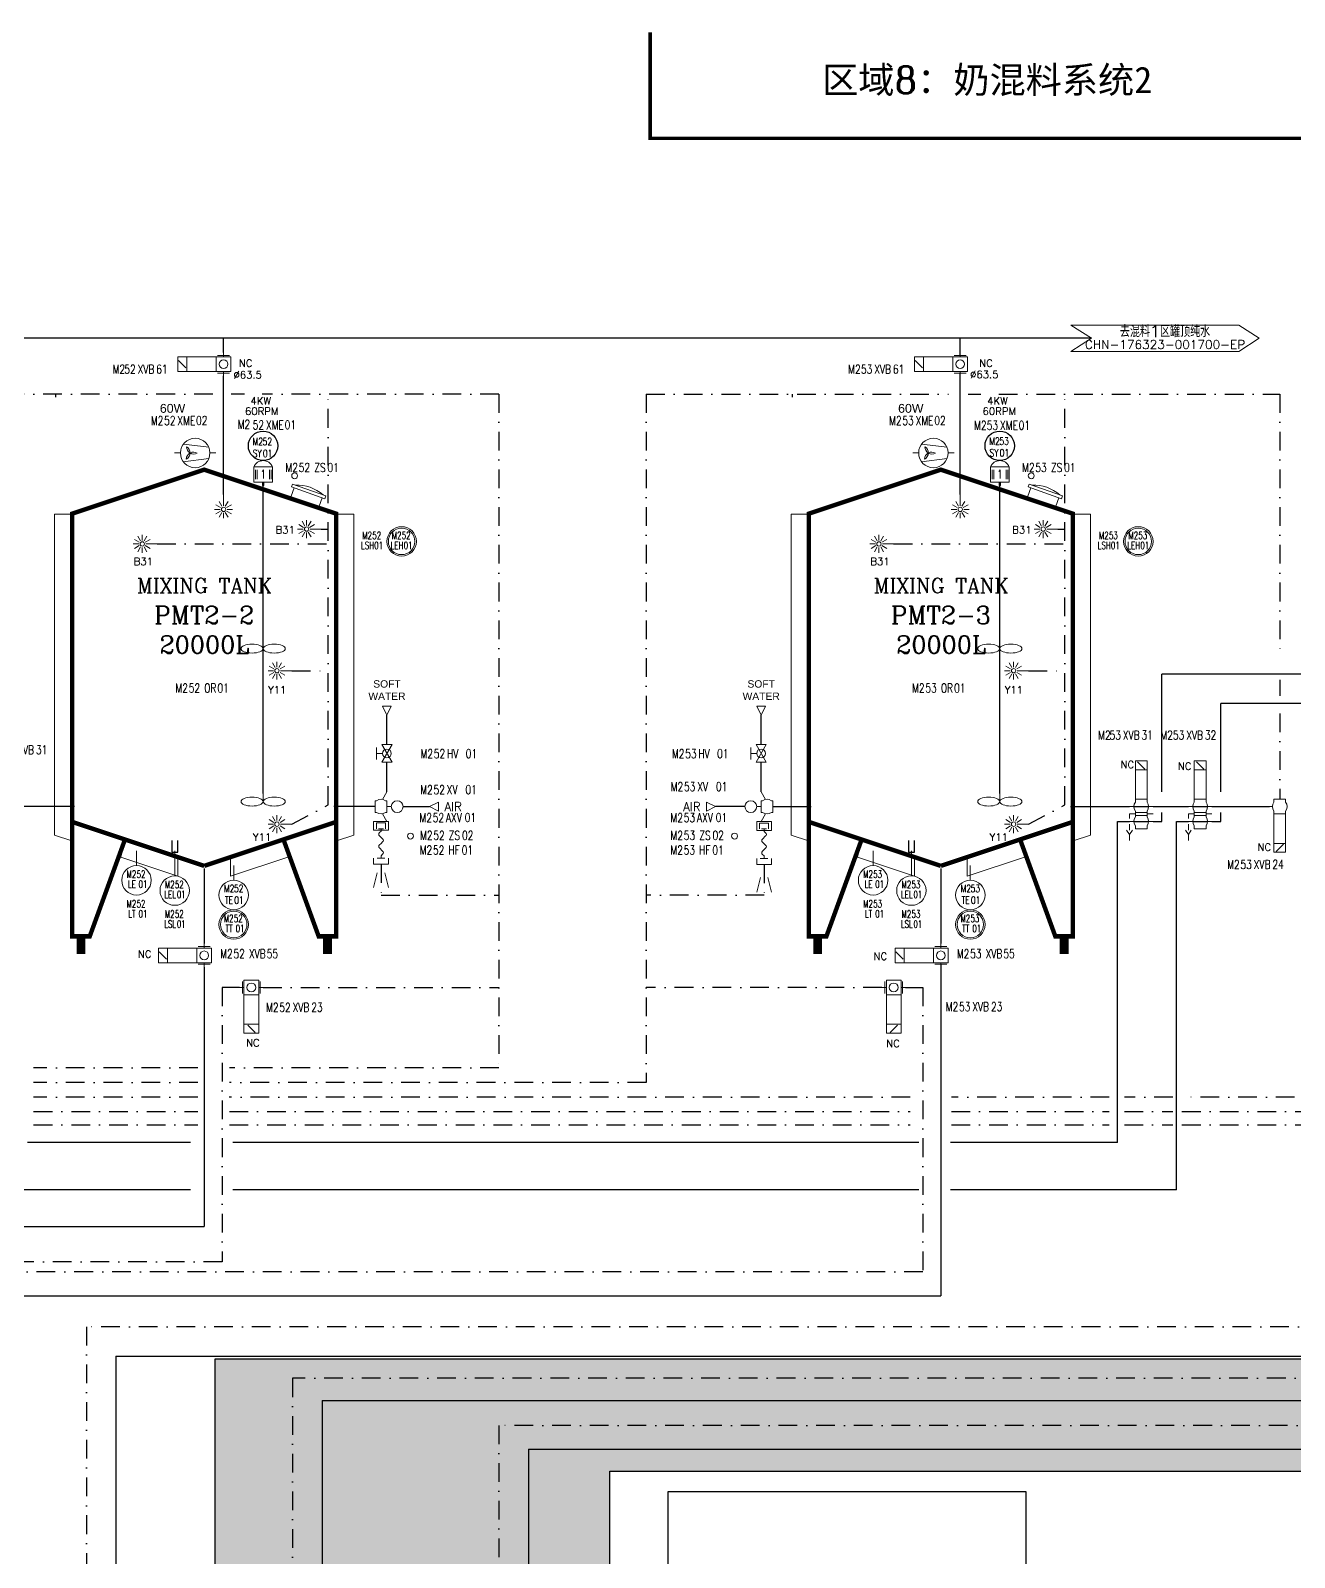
# Model space of a CAD drawing. Header units: inches. Extents: x 10149 to 11899, y 21917 to 23140.
# Drawn here: x 10641 to 11070, y 22622 to 23140 of the extents above; entities that cross this region are included whole.
import ezdxf
from ezdxf.enums import TextEntityAlignment as Align

# ---------------------------------------------------------------- set-up
doc = ezdxf.new("R2010")
doc.units = ezdxf.units.IN
doc.header["$MEASUREMENT"] = 0
doc.linetypes.add('CONTINU', pattern=[0])
doc.linetypes.add('DASHDOT2', pattern=[12.7, 6.35, -3.175, 0, -3.175])
for name, color, linetype in [('1', 7, 'CONTINU'), ('14 Pipe Water Cold', 142, 'Continuous'), ('CUVERIE', 7, 'Continuous'), ('DIAMETRE', 7, 'Continuous'), ('MATERIEL-DIVERS', 7, 'Continuous'), ('PHASE I', 8, 'Continuous'), ('REPERES', 7, 'Continuous'), ('techn-data', 7, 'Continuous'), ('TEXTE', 7, 'Continuous'), ('TEXTES', 7, 'Continuous'), ('TUYAUTERIE-AIR INSTRUMENT', 3, 'Continuous'), ('TUYAUTERIE-EAU', 5, 'Continuous'), ('TUYAUTERIE-NEP', 4, 'DASHDOT2'), ('TUYAUTERIE-PROCESS', 30, 'Continuous'), ('TXT_FR', 7, 'Continuous'), ('VANNES', 7, 'Continuous')]:
    doc.layers.add(name, color=color, linetype=linetype)
for name, color, linetype, lineweight in [('19 Pipe Process', 30, 'Continuous', 30), ('31 Equipment', 7, 'Continuous', 9), ('33 Instruments Labels', 7, 'Continuous', 9)]:
    doc.layers.add(name, color=color, linetype=linetype, lineweight=lineweight)
doc.layers.get('REPERES').off()
doc.styles.add('ROMANC', font='romanc')
doc.styles.add('ROMANS', font='ROMANS.SHX')
doc.styles.add('ROMANT', font='romant')
doc.styles.get("Standard").update_dxf_attribs({"font": 'arial.ttf'})
doc.styles.add('USER1', font='TXT.SHX', dxfattribs={"bigfont": 'gbcbig.shx'})

# ---------------------------------------------------------------- blocks, each defined once
blk = doc.blocks.new('APV-TNK-INSULAT-12')
at = {"layer": '31 Equipment', "color": 7}
for p, q in [((-24.95, 67), (-28.22, 67)), ((-28.22, 67), (-28.22, 6.51)), ((24.95, 67), (28.22, 67)), ((28.22, 67), (28.22, 6.51)), ((-28.22, 6.51), (-24.95, 5.42)), ((28.22, 6.51), (24.95, 5.42)), ((-15.74, 2.35), (-4.98, -1.24)), ((-4.98, -1.24), (-4.98, 2.26)), ((15.74, 2.35), (4.98, -1.24)), ((4.98, -1.24), (4.98, 2.26))]:
    blk.add_line(p, q, dxfattribs=at)
at = {"layer": '31 Equipment'}
for p, q in [((-24.95, 5.42), (-24.95, 67)), ((24.95, 5.42), (24.95, 67)), ((-15.74, 2.35), (-14.94, 5.58)), ((-14.94, 5.58), (-4.98, 2.26)), ((14.94, 5.58), (4.98, 2.26)), ((15.74, 2.35), (14.94, 5.58))]:
    blk.add_line(p, q, dxfattribs=at)
at = {"layer": '31 Equipment', "ltscale": 38}
blk.add_point((0, 0), dxfattribs=at)
blk = doc.blocks.new('APV-TNK-ACC-MANHOLE-1')
at = {"layer": '31 Equipment'}
for p, q in [((-6, 3), (-6, 4)), ((-6, 4), (6, 4)), ((-6, 3), (6, 3)), ((-5, 0), (-5, 3)), ((5, 3), (5, 0)), ((6, 3), (6, 4))]:
    blk.add_line(p, q, dxfattribs=at)
blk.add_arc((0, -8), 13, 67.3801, 112.6199, dxfattribs=at)
blk = doc.blocks.new('APV-VLV-DSEAT-SDE44-3')
at = {"layer": '31 Equipment', "ltscale": 38}
for p, q in [((1.25, 20.25), (-1.25, 17.75)), ((-2, 7.5), (-2, 6.5)), ((2, 7.5), (2, 6.5)), ((-2.5, 5), (-4, 5)), ((-2, 2.5), (-4, 2.5)), ((-2.5, 0), (-4, 0)), ((2, 2.5), (4, 2.5)), ((2.5, 5), (4, 5)), ((2.5, 0), (4, 0)), ((4, 2.5), (4, 1)), ((-2, -2.5), (-2, -1.5)), ((2, -2.5), (2, -1.5)), ((4, -4.5), (3, -3)), ((4, -1), (4, -3)), ((5, -3), (4, -4.5)), ((4, -4.5), (4, -6.5))]:
    blk.add_line(p, q, dxfattribs=at)
at = {"layer": '31 Equipment', "lineweight": 30}
for p, q in [((2.5, 5), (-2.5, 5)), ((2.5, 0), (-2.5, 0))]:
    blk.add_line(p, q, dxfattribs=at)
at = {"layer": '31 Equipment'}
for p, q in [((-2, 3), (-2, 3.5)), ((-2, 1.5), (-2, 2.5)), ((2, 3), (2, 3.5)), ((2, 1.5), (2, 2.5)), ((-2, -2.5), (2, -2.5))]:
    blk.add_line(p, q, dxfattribs=at)
at = {"layer": '31 Equipment', "ltscale": 38}
for points in [[(-2, 17.5), (2, 17.5), (2, 20.5), (-2, 20.5)], [(-2, 7.5), (2, 7.5), (2, 17.5), (-2, 17.5)], [(-2, 3), (2, 3), (2, 2), (-2, 2)]]:
    blk.add_lwpolyline(points, close=True, dxfattribs=at)
for centre, start, end in [((0, 5), 143.1301, 216.8699), ((0, 5), 323.1301, 36.8699), ((0, 0), 143.1301, 216.8699), ((0, 0), 323.1301, 36.8699)]:
    blk.add_arc(centre, 2.5, start, end, dxfattribs=at)
blk = doc.blocks.new('APV-TNK-GEN-11')
at = {"layer": '31 Equipment', "color": 7}
for points, const_width in [([(-14.94, 21.58), (-21.58, 3.32), (-24.9, 3.32), (-24.9, 83), (0, 91.3), (24.9, 83), (24.9, 3.32), (21.58, 3.32), (14.94, 21.58)], 0.83), ([(-24.9, 24.9), (0, 16.6)], 0.83), ([(24.9, 24.9), (0, 16.6)], 0.83), ([(-23.24, 3.32), (-23.24, 0)], 1.66), ([(23.24, 3.32), (23.24, 0)], 1.66)]:
    blk.add_lwpolyline(points, dxfattribs=dict(at, const_width=const_width))
at = {"layer": '31 Equipment', "ltscale": 38}
blk.add_point((0, 16), dxfattribs=at)
blk = doc.blocks.new('APV-INS-F-L-LS')
at = {"layer": '31 Equipment'}
for radius in [5, 4.5]:
    blk.add_circle((0, 0), radius, dxfattribs=at)
at = {"layer": '33 Instruments Labels', "style": 'ROMANS', "width": 0.8}
blk.add_attdef('LS?', text='', height=3, dxfattribs=at).set_placement((0, 0), align=Align.MIDDLE)
blk = doc.blocks.new('APV-INS-POS-GEN-1')
at = {"layer": '31 Equipment', "color": 5}
blk.add_circle((0, 0), 1, dxfattribs=at)
blk = doc.blocks.new('APV-FTG-CONX-QUICK-1')
at = {"layer": '31 Equipment'}
for p, q in [((-0.5, 2.5), (2.5, 2.5)), ((-0.5, -2.5), (-0.5, 2.5)), ((0, 1.5), (2, 1.5)), ((0, 0.83), (0, -0.83)), ((2, 1.5), (2, -1.5)), ((2.5, 2.5), (2.5, -2.5)), ((2.5, -2.5), (-0.5, -2.5)), ((0, -0.83), (0, -0.83)), ((2, -1.5), (0, -1.5))]:
    blk.add_line(p, q, dxfattribs=at)
blk = doc.blocks.new('APV-FTG-CONX-HOSE-1')
at = {"layer": '31 Equipment'}
for p, q in [((-4.17, 0), (-5, 0)), ((4.17, 0), (5, 0))]:
    blk.add_line(p, q, dxfattribs=at)
for points in [[(-4.17, 0), (-3.63, 0.5), (-3.42, 0.71), (-3.13, 0.79), (-2.83, 0.71), (-2.58, 0.5), (-1.54, -0.5), (-1.33, -0.71), (-1.04, -0.79), (-0.75, -0.71), (-0.5, -0.5), (0, 0)], [(0, 0), (0.54, 0.5), (0.75, 0.71), (1.04, 0.79), (1.33, 0.71), (1.58, 0.5), (2.62, -0.5), (2.83, -0.71), (3.12, -0.79), (3.42, -0.71), (3.67, -0.5), (4.17, 0)]]:
    blk.add_lwpolyline(points, dxfattribs=at)
blk = doc.blocks.new('APV-FTG-CONX-SCREWED-1')
at = {"layer": '31 Equipment'}
for p, q in [((0, 2.5), (2, 2.5)), ((0, 1.33), (0, -1.33)), ((2, 2.5), (2, -2.5)), ((0, -1.33), (0, -1.33)), ((2, -2.5), (0, -2.5))]:
    blk.add_line(p, q, dxfattribs=at)
blk = doc.blocks.new('APV-FCE-GEN-REDCON-1')
at = {"layer": '31 Equipment', "color": 7}
for p, q in [((-2.5, 2.5), (2.5, 1.25)), ((2.5, 1.25), (2.5, 1.25)), ((2.5, -1.25), (-2.5, -2.5))]:
    blk.add_line(p, q, dxfattribs=at)
blk = doc.blocks.new('APV-SIGN-ARW-FLOW-1')
at = {"layer": '31 Equipment'}
for p, q in [((-1.5, -1.5), (-1.5, 1.5)), ((-1.5, 1.5), (1.5, 0)), ((1.5, 0), (-1.5, -1.5))]:
    blk.add_line(p, q, dxfattribs=at)
blk = doc.blocks.new('APV-VLV-SSEAT-SW41-3')
at = {"layer": '31 Equipment', "ltscale": 38}
for p, q in [((1.25, 15.25), (-1.25, 12.75)), ((-2, 2.5), (-2, 1.5)), ((2, 2.5), (2, 1.5)), ((2.5, 0), (4, 0)), ((-2, -2.5), (-2, -1.5)), ((2, -2.5), (-2, -2.5)), ((-2, -2.5), (2, -2.5)), ((0, -2.5), (0, -5)), ((2, -2.5), (2, -1.5))]:
    blk.add_line(p, q, dxfattribs=at)
for points in [[(-2, 12.5), (2, 12.5), (2, 15.5), (-2, 15.5)], [(-2, 2.5), (2, 2.5), (2, 12.5), (-2, 12.5)]]:
    blk.add_lwpolyline(points, close=True, dxfattribs=at)
for start, end in [(143.1301, 216.8699), (323.1301, 36.8699)]:
    blk.add_arc((0, 0), 2.5, start, end, dxfattribs=at)
blk = doc.blocks.new('APV-TNK-ACC-AGIT-1')
at = {"layer": '31 Equipment'}
blk.add_line((0, 0), (0, -8), dxfattribs=at)
for centre in [(-2.5, -8), (2.5, -8)]:
    blk.add_ellipse(centre, major_axis=(-2.5, 0), ratio=0.4, dxfattribs=at)
blk = doc.blocks.new('APV-TNK-ACC-MOT-1')
at = {"layer": '31 Equipment', "color": 7}
for p, q in [((3.15, 6.4), (-3.15, 6.4)), ((-3.15, 6.4), (-3.15, 1.15)), ((-2.64, 5.35), (-2.64, 2.2)), ((-2.1, 5.35), (-2.1, 2.2)), ((2.1, 5.35), (2.1, 2.2)), ((2.66, 5.35), (2.66, 2.2)), ((3.15, 1.15), (3.15, 6.4)), ((-3.15, 1.15), (3.15, 1.15))]:
    blk.add_line(p, q, dxfattribs=at)
blk.add_arc((0, 5.09), 3.41, 22.6199, 157.3801, dxfattribs=at)
at = {"layer": '31 Equipment', "ltscale": 38}
blk.add_point((0, 0), dxfattribs=at)
at = {"layer": '31 Equipment', "color": 7}
blk.add_trace([(-0.39, 0), (0.39, 0), (-0.39, 1.15), (0.39, 1.15)], dxfattribs=at)
at = {"layer": '31 Equipment', "style": 'ROMANT', "width": 0.8}
blk.add_text('1', height=3, dxfattribs=at).set_placement((0, 3.89), align=Align.MIDDLE)
blk = doc.blocks.new('INSTR-M-L-SY')
at = {"layer": 'MATERIEL-DIVERS', "color": 7}
blk.add_circle((0, 0), 5, dxfattribs=at)
blk = doc.blocks.new('APV-VLV-BFLY-SVS-3')
at = {"layer": '31 Equipment', "ltscale": 38}
for p, q in [((1.25, 15.25), (-1.25, 12.75)), ((-2.5, 0), (-4, 0)), ((2.5, 2.5), (-2.5, 2.5)), ((-2.5, 2.5), (-2.5, -2.5)), ((2.5, -2.5), (2.5, 2.5)), ((2.5, 0), (4, 0)), ((-2.5, -2.5), (2.5, -2.5))]:
    blk.add_line(p, q, dxfattribs=at)
at = {"layer": '31 Equipment'}
for p, q in [((-3, 2), (-3, -2)), ((3, -2), (3, 2))]:
    blk.add_line(p, q, dxfattribs=at)
at = {"layer": '31 Equipment', "ltscale": 38}
for points in [[(-2.5, 12.5), (2.5, 12.5), (2.5, 15.5), (-2.5, 15.5)], [(-2.5, 2.5), (2.5, 2.5), (2.5, 12.5), (-2.5, 12.5)]]:
    blk.add_lwpolyline(points, close=True, dxfattribs=at)
blk.add_circle((0, 0), 1.5, dxfattribs=at)
blk = doc.blocks.new('APV-TNK-ACC-SPRAYBALL-1')
at = {"layer": '31 Equipment'}
for p, q in [((0, -3.81), (0, 0)), ((-1.19, -5), (-3.05, -5)), ((-1.03, -4.4), (-2.65, -3.47)), ((-0.6, -3.97), (-1.53, -2.35)), ((0.6, -3.97), (1.53, -2.35)), ((1.03, -4.4), (2.65, -3.47)), ((1.19, -5), (3.05, -5)), ((-1.03, -5.6), (-2.65, -6.53)), ((-0.6, -6.03), (-1.53, -7.65)), ((0, -6.19), (0, -8.05)), ((0.6, -6.03), (1.53, -7.65)), ((1.03, -5.6), (2.65, -6.53))]:
    blk.add_line(p, q, dxfattribs=at)
blk.add_circle((0, -5), 0.738, dxfattribs=at)
blk = doc.blocks.new('REPINS2')
at = {"layer": 'TEXTES', "style": 'ROMANS', "width": 0.7}
for tag, p in [('ZONE', (-3.35, 0.8)), ('SOUSZONE', (0.05, 0.8)), ('NUM', (0.7, -2.6))]:
    blk.add_attdef(tag, p, '', height=2.5, dxfattribs=at)
blk.add_attdef('ELEMENT', text='', height=2.5, dxfattribs=at).set_placement((-1.56, -2.59), align=Align.CENTER)
blk = doc.blocks.new('REPNORM')
at = {"layer": 'TEXTES', "style": 'ROMANS', "width": 0.75}
for tag, p in [('ZONE', (-9.75, -1.25)), ('SOUSZONE', (-5.25, -1.25)), ('ELEMENT', (0, -1.25)), ('NUM', (4.5, -1.25))]:
    blk.add_attdef(tag, p, '', height=3, dxfattribs=at)
blk = doc.blocks.new('REPNORM1')
at = {"layer": 'TEXTES', "style": 'ROMANS', "width": 0.75}
for tag, p in [('ZONE', (-9.75, -1.25)), ('SOUSZONE', (-5.25, -1.25)), ('ELEMENT', (-0.75, -1.25)), ('NUM', (5.59, -1.22))]:
    blk.add_attdef(tag, p, '', height=3, dxfattribs=at)
blk = doc.blocks.new('APV-INS-M-L-LE2')
at = {"layer": '31 Equipment', "color": 7}
blk.add_line((5, 0), (13, 0), dxfattribs=at)
at = {"layer": '31 Equipment', "lineweight": 25}
blk.add_lwpolyline([(17, 1), (13, 1), (13, 0), (13, -1), (17, -1)], dxfattribs=at)
at = {"layer": '31 Equipment', "color": 7}
blk.add_circle((0, 0), 5, dxfattribs=at)
at = {"layer": '33 Instruments Labels', "style": 'ROMANS', "width": 0.8}
blk.add_attdef('LE?', text='', height=3, dxfattribs=at).set_placement((0, 0), align=Align.MIDDLE)
blk = doc.blocks.new('APV-INS-M-L-TE')
at = {"layer": '31 Equipment', "color": 7}
blk.add_line((0, -5), (0, -10), dxfattribs=at)
blk.add_circle((0, 0), 5, dxfattribs=at)
at = {"layer": '33 Instruments Labels', "style": 'ROMANS', "width": 0.8, "flags": 8}
blk.add_attdef('TE', text='', height=3, dxfattribs=at).set_placement((0, 0), align=Align.MIDDLE)
blk = doc.blocks.new('APV-INS-F-L-TT')
at = {"layer": '31 Equipment'}
for radius in [5, 4.5]:
    blk.add_circle((0, 0), radius, dxfattribs=at)
blk = doc.blocks.new('REPINS')
at = {"layer": 'TEXTES', "style": 'ROMANS', "width": 0.75}
for tag, p in [('ZONE', (-3.3, 1)), ('SOUSZONE', (0.1, 1)), ('NUM', (0.2, -3))]:
    blk.add_attdef(tag, p, '', height=2.5, dxfattribs=at)
blk.add_attdef('ELEMENT', text='', height=2.5, dxfattribs=at).set_placement((-0.2, -3), align=Align.RIGHT)
blk = doc.blocks.new('APV-INS-M-L-LE1')
at = {"layer": '31 Equipment', "color": 7}
blk.add_line((0, -5), (0, -10), dxfattribs=at)
blk.add_circle((0, 0), 5, dxfattribs=at)
blk = doc.blocks.new('APV-PMP-GEN-FAN-1')
at = {"layer": '31 Equipment', "ltscale": 38}
for p, q in [((-5, 0), (-7, 0)), ((5, 0), (7, 0))]:
    blk.add_line(p, q, dxfattribs=at)
at = {"layer": '31 Equipment', "color": 7}
for p, q in [((4.62, 1.91), (-4.01, 2.99)), ((-3.44, 2.92), (-3.44, 2.92)), ((-4.03, -2.96), (4.65, -1.85))]:
    blk.add_line(p, q, dxfattribs=at)
blk.add_circle((0, 0), 5, dxfattribs=at)
for centre, radius, start, end in [((-4.14, 0.04), 2.42, 297.7105, 59.0333), ((-0.6, -2.14), 2.41, 57.3705, 179.0726), ((-0.42, 2.11), 2.48, 179.801, 296.7761)]:
    blk.add_arc(centre, radius, start, end, dxfattribs=at)
blk = doc.blocks.new('APV-VLV-SAMPL-PRD20-2')
at = {"layer": '31 Equipment', "ltscale": 38}
for p, q in [((-5.5, 0), (-4, 0)), ((-2.54, 2.44), (-4, 5)), ((-4, 2), (-3.5, 2)), ((-4, -2), (-4, 2)), ((-0.5, 2), (0, 2)), ((0, -2), (0, 2)), ((0, -2), (0, 2)), ((-4, -2), (-3.5, -2)), ((-2.54, -2.44), (-4, -5)), ((-0.5, -2), (0, -2))]:
    blk.add_line(p, q, dxfattribs=at)
at = {"layer": '31 Equipment'}
blk.add_circle((-7.5, 0), 2, dxfattribs=at)
at = {"layer": '31 Equipment', "ltscale": 38}
for start, end in [(53.1301, 126.8699), (233.1301, 306.8699)]:
    blk.add_arc((-2, 0), 2.5, start, end, dxfattribs=at)
blk = doc.blocks.new('APV-VLVM-BALL-KHV+MF-1')
at = {"layer": '31 Equipment', "ltscale": 38}
for p, q in [((-3, 0), (-4, 0)), ((3, 0), (4, 0))]:
    blk.add_line(p, q, dxfattribs=at)
at = {"layer": '31 Equipment'}
for p, q in [((-3, 1.734), (-3, -1.734)), ((-3, -1.734), (3, 1.734)), ((3, -1.734), (-3, 1.734)), ((-2, 3.5), (2, 3.5)), ((0, 1.5), (0, 3.5)), ((3, 1.734), (3, -1.734))]:
    blk.add_line(p, q, dxfattribs=at)
blk.add_circle((0, 0), 1.5, dxfattribs=at)
blk = doc.blocks.new('APV-SIGN-ARW-DWG-1')
at = {"layer": '31 Equipment'}
for p, q in [((-32, 4.49), (25, 4.49)), ((-32, 4.49), (-25, 0)), ((-25, 0), (-32, -4.49)), ((25, 4.49), (32, 0)), ((32, 0), (25, -4.49)), ((-32, -4.49), (25, -4.49))]:
    blk.add_line(p, q, dxfattribs=at)
at = {"layer": '31 Equipment', "style": 'ROMANS', "width": 0.8}
for tag, p in [('TEXT1', (0, 0.37)), ('TEXT2', (0, -3.63))]:
    blk.add_attdef(tag, text='', height=3, dxfattribs=at).set_placement(p, align=Align.CENTER)

msp = doc.modelspace()

# ---------------------------------------------------------------- hatches: boundary and pattern name
at = {"layer": '1'}
h = msp.add_hatch(dxfattribs=at)
h.set_pattern_fill('ANSI31', color=4)
h.paths.add_polyline_path([(10827, 22190.54), (10827, 22296.5), (10838, 22296.5), (10838, 22651), (11302.29, 22651), (11302.29, 22682.5), (11790, 22682.5), (11790, 23051), (11317.5, 23051), (11317.5, 22689), (10704, 22689), (10704, 22190.54)])

# ---------------------------------------------------------------- linework, layer by layer
at = {"layer": '1', "color": 4}
msp.add_lwpolyline([(10827, 22190.54), (10827, 22296.5), (10838, 22296.5), (10838, 22651), (11302.29, 22651), (11302.29, 22682.5), (11790, 22682.5), (11790, 23051), (11317.5, 23051), (11317.5, 22689), (10704, 22689), (10704, 22190.54), (10827, 22190.54)], dxfattribs=at)
at = {"layer": '14 Pipe Water Cold'}
for p, q in [((10762.38, 22897.55), (10762.38, 22907.58)), ((10889.38, 22897.55), (10889.38, 22907.58)), ((10762.38, 22881.51), (10762.38, 22891.55)), ((10889.38, 22881.51), (10889.38, 22891.55))]:
    msp.add_line(p, q, dxfattribs=at)
at = {"layer": '19 Pipe Process'}
for p, q in [((11025.38, 22881.51), (11025.38, 22921.51)), ((11115.38, 22921.51), (11025.38, 22921.51)), ((11095.38, 22911.51), (11045.38, 22911.51)), ((11045.38, 22881.51), (11045.38, 22911.51)), ((10656.38, 22876.51), (10638.38, 22876.51)), ((10758.38, 22876.51), (10744.38, 22876.51)), ((10893.38, 22876.51), (10906.38, 22876.51)), ((10994.38, 22876.51), (11007.38, 22876.51)), ((11007.38, 22876.51), (11014.38, 22876.51)), ((11022.38, 22876.51), (11032.38, 22876.51)), ((11025.38, 22871.51), (11025.38, 22874.47)), ((11032.38, 22876.51), (11034.38, 22876.51)), ((11042.38, 22876.51), (11061.88, 22876.51)), ((11045.38, 22871.51), (11045.38, 22874.47)), ((11010.38, 22762.5), (11010.38, 22871.51)), ((11010.38, 22871.51), (11014.38, 22871.51)), ((11022.38, 22871.51), (11025.38, 22871.51)), ((11030.38, 22746.51), (11030.38, 22871.51)), ((11030.38, 22871.51), (11034.38, 22871.51)), ((11042.38, 22871.51), (11045.38, 22871.51)), ((10700.38, 22855.51), (10700.38, 22830.01)), ((10950.38, 22855.51), (10950.38, 22830.01)), ((10700.38, 22822.01), (10700.38, 22734)), ((10950.38, 22822.76), (10950.38, 22710.5)), ((10695.78, 22762.5), (10640.38, 22762.5)), ((10942.89, 22762.5), (10710.07, 22762.5)), ((11010.38, 22762.5), (10953.63, 22762.5)), ((10695.78, 22746.51), (10620.38, 22746.51)), ((10942.89, 22746.51), (10710.07, 22746.51)), ((11030.38, 22746.51), (10953.63, 22746.51)), ((10530.38, 22734), (10700.38, 22734)), ((10600.38, 22710.5), (10950.38, 22710.5)), ((10670.38, 22690), (10670.38, 22514.57)), ((10670.38, 22690), (11190.27, 22690)), ((10740.38, 22675), (10740.38, 22514.57)), ((10740.38, 22675), (11230.5, 22675)), ((10810.38, 22658.5), (10810.38, 22514.57)), ((10810.38, 22658.5), (11283, 22658.5))]:
    msp.add_line(p, q, dxfattribs=at)
at = {"layer": '31 Equipment'}
for p, q in [((10690.38, 22854.51), (10690.38, 22861.51)), ((10940.38, 22854.51), (10940.38, 22861.51))]:
    msp.add_line(p, q, dxfattribs=at)
at = {"layer": 'MATERIEL-DIVERS'}
for p, q in [((10720.38, 22881.01), (10720.38, 22985.51)), ((10970.38, 22881.01), (10970.38, 22985.51))]:
    msp.add_line(p, q, dxfattribs=at)
msp.add_lwpolyline([(10851.7, 23139.28, 1.2, 1.2, 0), (10851.7, 23103.28, 1.2, 1.2, 0), (11091.7, 23103.28, 0, 0, 0), (11091.7, 23139.28, 0, 0, 0)], format="xyseb", close=True, dxfattribs=at)
msp.add_lwpolyline([(10851.7, 23139.28, 1.2, 1.2, 0), (10851.7, 23103.28, 1.2, 1.2, 0), (11091.7, 23103.28, 0, 0, 0), (11091.7, 23139.28, 0, 0, 0)], format="xyseb", close=True, dxfattribs=at)
at = {"layer": 'PHASE I'}
msp.add_lwpolyline([(10857.8, 22644.09), (10979.22, 22644.09), (10979.22, 22491.75), (10857.8, 22491.75), (10857.8, 22644.09)], dxfattribs=at)
at = {"layer": 'TUYAUTERIE-AIR INSTRUMENT'}
for p, q in [((10767.88, 22876.51), (10776.88, 22876.51)), ((10883.88, 22876.51), (10873.88, 22876.51))]:
    msp.add_line(p, q, dxfattribs=at)
at = {"layer": 'TUYAUTERIE-EAU'}
for p, q in [((11001.45, 23035.45), (10220.09, 23035.45)), ((10706.94, 23030.65), (10706.94, 23035.45)), ((10956.94, 23029.65), (10956.94, 23035.45)), ((10956.94, 22982.39), (10956.94, 23023.65)), ((10706.94, 22982.39), (10706.94, 23022.65))]:
    msp.add_line(p, q, dxfattribs=at)
at = {"layer": 'TUYAUTERIE-NEP'}
for p, q in [((10703.28, 23016.51), (10585.38, 23016.51)), ((10650.07, 23015.51), (10650.07, 23016.51)), ((10714, 23016.51), (10709.48, 23016.51)), ((10800.38, 23016.51), (10720, 23016.51)), ((10742.46, 22877.1), (10742.46, 23016.51)), ((10800.38, 23016.51), (10800.38, 22787.86)), ((10850.38, 23016.51), (10952.95, 23016.51)), ((10850.38, 23016.51), (10850.38, 22782.86)), ((10900.07, 23015.5), (10900.07, 23016.51)), ((10959.59, 23016.51), (10964, 23016.51)), ((10970, 23016.51), (11065.38, 23016.51)), ((10992.46, 22877.1), (10992.46, 23016.51)), ((11065.38, 23016.51), (11065.38, 22929.09)), ((10740.11, 22970.68), (10742.46, 22970.68)), ((10990.11, 22970.68), (10992.46, 22970.68)), ((10684.36, 22965.67), (10742.46, 22965.67)), ((10934.36, 22965.67), (10992.46, 22965.67)), ((10730.08, 22922.64), (10742.46, 22922.64)), ((10980.08, 22922.64), (10992.46, 22922.64)), ((11065.38, 22919.55), (11065.38, 22914.09)), ((11065.38, 22908.09), (11065.38, 22879.01)), ((10730.08, 22870.55), (10742.46, 22877.1)), ((10980.08, 22870.55), (10992.46, 22877.1)), ((10760.38, 22857.01), (10760.38, 22846.51)), ((10890.38, 22856.92), (10890.38, 22846.51)), ((10760.38, 22846.51), (10800.38, 22846.51)), ((10890.38, 22846.51), (10850.38, 22846.51)), ((10712.38, 22815.14), (10706.51, 22815.14)), ((10706.51, 22815.14), (10706.51, 22722)), ((10720.38, 22815.14), (10800.38, 22815.14)), ((10930.38, 22815.14), (10850.38, 22815.14)), ((10938.38, 22815.14), (10944.25, 22815.14)), ((10944.25, 22815.14), (10944.25, 22718.64)), ((10698.2, 22787.86), (10642.5, 22787.86)), ((10800.38, 22787.86), (10708.92, 22787.86)), ((10698.2, 22782.86), (10642.5, 22782.86)), ((10850.38, 22782.86), (10708.92, 22782.86)), ((10698.2, 22777.86), (10642.5, 22777.86)), ((10940, 22777.86), (10708.86, 22777.86)), ((11007.5, 22777.86), (10954, 22777.86)), ((11029.1, 22777.86), (11012.73, 22777.86)), ((11108.85, 22777.86), (11032.21, 22777.86)), ((10706.51, 22722), (10520.38, 22722)), ((10944.25, 22718.64), (10590.38, 22718.64)), ((10660.38, 22700), (10660.38, 22490.57)), ((11196.51, 22700), (10660.38, 22700)), ((11221, 22682.5), (10730.38, 22682.5)), ((10730.38, 22682.5), (10730.38, 22512.07)), ((11260, 22666.5), (10800.38, 22666.5)), ((10800.38, 22666.5), (10800.38, 22509.57))]:
    msp.add_line(p, q, dxfattribs=at)
for points in [[(10642.5, 22773), (10698.2, 22773)], [(10708.92, 22773), (10940, 22773)], [(10954, 22773), (11007.5, 22773)], [(11012.73, 22773), (11029.1, 22773)], [(11032.21, 22773), (11109.1, 22773)], [(10642.5, 22768.5), (10698.2, 22768.5)], [(10708.92, 22768.5), (10940, 22768.5)], [(10954, 22768.5), (11007.5, 22768.5)], [(11012.73, 22768.5), (11029.1, 22768.5)], [(11032.21, 22768.5), (11109.1, 22768.5)]]:
    msp.add_lwpolyline(points, dxfattribs=at)

# ---------------------------------------------------------------- block references
at = {"layer": '31 Equipment'}
for name, p, rotation in [('APV-SIGN-ARW-FLOW-1', (10762.38, 22909.08), 269.9999999999997), ('APV-SIGN-ARW-FLOW-1', (10889.38, 22909.08), 269.9999999999997), ('APV-VLVM-BALL-KHV+MF-1', (10762.38, 22894.55), 89.99999999999991), ('APV-VLVM-BALL-KHV+MF-1', (10889.38, 22894.55), 89.99999999999991), ('APV-INS-M-L-LE2', (10690.38, 22848.01), 90), ('APV-INS-M-L-LE2', (10940.38, 22848.01), 90), ('APV-INS-M-L-LE1', (10677.38, 22851.51), 180), ('APV-INS-M-L-LE1', (10927.38, 22851.51), 180), ('APV-INS-M-L-TE', (10710.38, 22846.51), 180), ('APV-INS-M-L-TE', (10960.38, 22846.51), 180)]:
    msp.add_blockref(name, p, dxfattribs=dict(at, rotation=rotation))
at = {"layer": '31 Equipment', "xscale": -1}
msp.add_blockref('APV-VLV-SAMPL-PRD20-2', (10758.38, 22876.51), dxfattribs=at)
at = {"layer": '31 Equipment'}
for name, p in [('APV-VLV-SAMPL-PRD20-2', (10893.38, 22876.51)), ('APV-INS-F-L-TT', (10710.38, 22836.51)), ('APV-INS-F-L-TT', (10960.38, 22836.51))]:
    msp.add_blockref(name, p, dxfattribs=at)
at = {"layer": '33 Instruments Labels'}
for name, p in [('INSTR-M-L-SY', (10720.36, 22998.93)), ('INSTR-M-L-SY', (10970.36, 22998.93)), ('APV-INS-POS-GEN-1', (10880.38, 22866.51))]:
    msp.add_blockref(name, p, dxfattribs=at)
at = {"layer": '33 Instruments Labels', "xscale": -1}
for name, p in [('APV-INS-POS-GEN-1', (10731.06, 22988.78)), ('APV-INS-POS-GEN-1', (10981.06, 22988.78)), ('APV-TNK-ACC-SPRAYBALL-1', (10706.94, 22982.39)), ('APV-TNK-ACC-SPRAYBALL-1', (10956.94, 22982.39)), ('APV-INS-F-L-LS', (10767.38, 22966.51)), ('APV-INS-F-L-LS', (11017.38, 22966.51)), ('APV-INS-POS-GEN-1', (10770.38, 22866.51))]:
    msp.add_blockref(name, p, dxfattribs=at)
at = {"layer": '33 Instruments Labels', "xscale": -1, "rotation": 270}
for p in [(10740.11, 22970.68), (10990.11, 22970.68), (10684.36, 22965.67), (10934.36, 22965.67), (10730.08, 22922.64), (10980.08, 22922.64), (10730.08, 22870.55), (10980.08, 22870.55)]:
    msp.add_blockref('APV-TNK-ACC-SPRAYBALL-1', p, dxfattribs=at)
at = {"layer": '33 Instruments Labels', "yscale": 1.5, "zscale": 1.5}
for p, xscale in [((10720.38, 22942.12), 1.5), ((10970.38, 22942.12), 1.5), ((10720.38, 22890.21), -1.5), ((10970.38, 22890.21), -1.5)]:
    msp.add_blockref('APV-TNK-ACC-AGIT-1', p, dxfattribs=dict(at, xscale=xscale))
at = {"layer": 'CUVERIE'}
for p in [(10720.41, 22985.43), (10970.41, 22985.43)]:
    msp.add_blockref('APV-TNK-ACC-MOT-1', p, dxfattribs=at)
at = {"layer": 'CUVERIE', "xscale": -1.8, "yscale": 1.8, "zscale": 1.8}
for name, p in [('APV-TNK-GEN-11', (10700.38, 22826.51)), ('APV-TNK-GEN-11', (10950.38, 22826.51)), ('APV-TNK-INSULAT-12', (10700.38, 22855.15)), ('APV-TNK-INSULAT-12', (10950.38, 22855.15))]:
    msp.add_blockref(name, p, dxfattribs=at)
at = {"layer": 'CUVERIE', "xscale": -1, "rotation": 340.6180997303045}
for p in [(10734.66, 22980.17), (10984.66, 22980.17)]:
    msp.add_blockref('APV-TNK-ACC-MANHOLE-1', p, dxfattribs=at)
at = {"layer": 'MATERIEL-DIVERS'}
ref = msp.add_blockref('APV-SIGN-ARW-DWG-1', (11026.45, 23035.45), dxfattribs=at)
ref.add_attrib('TEXT1', '去混料1区罐顶纯水', dxfattribs={"layer": '31 Equipment', "height": 4, "style": 'USER1'}).set_placement((11026.45, 23035.82), align=Align.CENTER)
ref.add_attrib('TEXT2', 'CHN-176323-001700-EP', dxfattribs={"layer": '31 Equipment', "height": 3, "style": 'USER1'}).set_placement((11026.45, 23031.82), align=Align.CENTER)
for p in [(10697.31, 22996.53), (10947.85, 22996.53)]:
    msp.add_blockref('APV-PMP-GEN-FAN-1', p, dxfattribs=at)
at = {"layer": 'MATERIEL-DIVERS', "xscale": -1}
for name, p, rotation in [('APV-FTG-CONX-QUICK-1', (10760.38, 22869.01), 270), ('APV-FTG-CONX-HOSE-1', (10760.38, 22864.01), 270), ('APV-FTG-CONX-SCREWED-1', (10760.38, 22859.01), 90), ('APV-FCE-GEN-REDCON-1', (10760.38, 22851.51), 270)]:
    msp.add_blockref(name, p, dxfattribs=dict(at, rotation=rotation))
at = {"layer": 'MATERIEL-DIVERS'}
for name, p, rotation in [('APV-FTG-CONX-QUICK-1', (10890.38, 22868.92), 90.00000000000001), ('APV-FTG-CONX-HOSE-1', (10890.38, 22863.92), 90.00000000000001), ('APV-FTG-CONX-SCREWED-1', (10890.38, 22858.92), 270), ('APV-FCE-GEN-REDCON-1', (10890.38, 22849.92), 90.00000000000001)]:
    msp.add_blockref(name, p, dxfattribs=dict(at, rotation=rotation))
at = {"layer": 'REPERES'}
ref = msp.add_blockref('REPNORM1', (10678.51, 23024.69), dxfattribs=at)
ref.add_attrib('ZONE', 'M2  ', (10669.3, 23023.44), dxfattribs={"layer": 'TEXTES', "height": 3, "style": 'ROMANS', "width": 0.75})
ref.add_attrib('SOUSZONE', '52', (10673.26, 23023.44), dxfattribs={"layer": 'TEXTES', "height": 3, "style": 'ROMANS', "width": 0.75})
ref.add_attrib('ELEMENT', 'XVB', (10677.76, 23023.44), dxfattribs={"layer": 'TEXTES', "height": 3, "style": 'ROMANS', "width": 0.75})
ref.add_attrib('NUM', '61', (10684.09, 23023.47), dxfattribs={"layer": 'TEXTES', "height": 3, "style": 'ROMANS', "width": 0.75})
ref = msp.add_blockref('REPNORM1', (10928.51, 23024.69), dxfattribs=at)
ref.add_attrib('ZONE', 'M2  ', (10918.92, 23023.44), dxfattribs={"layer": 'TEXTES', "height": 3, "style": 'ROMANS', "width": 0.75})
ref.add_attrib('SOUSZONE', '53', (10923.26, 23023.44), dxfattribs={"layer": 'TEXTES', "height": 3, "style": 'ROMANS', "width": 0.75})
ref.add_attrib('ELEMENT', 'XVB', (10927.76, 23023.44), dxfattribs={"layer": 'TEXTES', "height": 3, "style": 'ROMANS', "width": 0.75})
ref.add_attrib('NUM', '61', (10934.09, 23023.47), dxfattribs={"layer": 'TEXTES', "height": 3, "style": 'ROMANS', "width": 0.75})
for name, p, values in [('REPNORM1', (10692.03, 23007.25), {'ZONE': 'M2 ', 'SOUSZONE': '52', 'ELEMENT': 'XME', 'NUM': '02'}), ('REPNORM1', (10942.57, 23007.25), {'ZONE': 'M2 ', 'SOUSZONE': '53', 'ELEMENT': 'XME', 'NUM': '02'}), ('REPINS', (10720.1, 22998.14), {'ZONE': 'M2  ', 'SOUSZONE': '52', 'ELEMENT': 'SY', 'NUM': '01'}), ('REPINS', (10970.14, 22998.31), {'ZONE': 'M2  ', 'SOUSZONE': '53', 'ELEMENT': 'SY', 'NUM': '01'}), ('REPNORM', (10737.71, 22991.32), {'ZONE': 'M2  ', 'SOUSZONE': '52', 'ELEMENT': 'ZS', 'NUM': '01'}), ('REPNORM', (10987.71, 22991.32), {'ZONE': 'M2  ', 'SOUSZONE': '53', 'ELEMENT': 'ZS', 'NUM': '01'}), ('REPINS2', (10757.38, 22966.51), {'ZONE': 'M2  ', 'SOUSZONE': '52', 'NUM': '01', 'ELEMENT': 'LSH'}), ('REPINS2', (10767.38, 22966.51), {'ZONE': 'M2  ', 'SOUSZONE': '52', 'NUM': '01', 'ELEMENT': 'LEH'}), ('REPINS2', (11007.38, 22966.51), {'ZONE': 'M2  ', 'SOUSZONE': '53', 'NUM': '01', 'ELEMENT': 'LSH'}), ('REPINS2', (11017.38, 22966.51), {'ZONE': 'M2  ', 'SOUSZONE': '53', 'NUM': '01', 'ELEMENT': 'LEH'}), ('REPNORM', (10700.38, 22916.51), {'ZONE': 'M2  ', 'SOUSZONE': '52', 'ELEMENT': 'OR', 'NUM': '01'}), ('REPNORM', (10950.38, 22916.51), {'ZONE': 'M2  ', 'SOUSZONE': '53', 'ELEMENT': 'OR', 'NUM': '01'}), ('REPNORM1', (10783.55, 22894.21), {'ZONE': 'M2  ', 'SOUSZONE': '52', 'ELEMENT': 'HV', 'NUM': '01'}), ('REPNORM1', (10868.86, 22894.21), {'ZONE': 'M2  ', 'SOUSZONE': '53', 'ELEMENT': 'HV', 'NUM': '01'}), ('REPNORM1', (10783.45, 22881.99), {'ZONE': 'M2  ', 'SOUSZONE': '52', 'ELEMENT': 'XV', 'NUM': '01'}), ('REPNORM1', (10868.44, 22883.01), {'ZONE': 'M2  ', 'SOUSZONE': '53', 'ELEMENT': 'XV', 'NUM': '01'}), ('REPNORM1', (10783.19, 22872.51), {'ZONE': 'M2  ', 'SOUSZONE': '52', 'ELEMENT': 'AXV', 'NUM': '01'}), ('REPNORM1', (10868.38, 22872.51), {'ZONE': 'M2  ', 'SOUSZONE': '53', 'ELEMENT': 'AXV', 'NUM': '01'}), ('REPNORM', (10783.38, 22866.51), {'ZONE': 'M2  ', 'SOUSZONE': '52', 'ELEMENT': 'ZS', 'NUM': '02'}), ('REPNORM', (10868.38, 22866.51), {'ZONE': 'M2  ', 'SOUSZONE': '53', 'ELEMENT': 'ZS', 'NUM': '02'}), ('REPNORM', (10783.26, 22861.51), {'ZONE': 'M2', 'SOUSZONE': '52', 'ELEMENT': 'HF', 'NUM': '01'}), ('REPNORM', (10868.35, 22861.51), {'ZONE': 'M2', 'SOUSZONE': '53', 'ELEMENT': 'HF', 'NUM': '01'}), ('REPNORM1', (11057.31, 22856.64), {'ZONE': 'M2', 'SOUSZONE': '53', 'ELEMENT': 'XVB', 'NUM': '24'}), ('REPINS2', (10677.38, 22851.51), {'ZONE': 'M2', 'SOUSZONE': '52', 'NUM': '01', 'ELEMENT': 'LE'}), ('REPINS2', (10927.38, 22851.51), {'ZONE': 'M2', 'SOUSZONE': '53', 'NUM': '01', 'ELEMENT': 'LE'}), ('REPINS2', (10690.38, 22848.01), {'ZONE': 'M2', 'SOUSZONE': '52', 'NUM': '01', 'ELEMENT': 'LEL'}), ('REPINS', (10710.38, 22846.51), {'ZONE': 'M2', 'SOUSZONE': '52', 'ELEMENT': 'TE', 'NUM': '01'}), ('REPINS2', (10940.38, 22848.01), {'ZONE': 'M2', 'SOUSZONE': '53', 'NUM': '01', 'ELEMENT': 'LEL'}), ('REPINS', (10960.38, 22846.51), {'ZONE': 'M2', 'SOUSZONE': '53', 'ELEMENT': 'TE', 'NUM': '01'}), ('REPINS2', (10677.38, 22841.51), {'ZONE': 'M2', 'SOUSZONE': '52', 'NUM': '01', 'ELEMENT': 'LT'}), ('REPINS2', (10927.38, 22841.51), {'ZONE': 'M2', 'SOUSZONE': '53', 'NUM': '01', 'ELEMENT': 'LT'}), ('REPINS2', (10690.38, 22838.01), {'ZONE': 'M2', 'SOUSZONE': '52', 'NUM': '01', 'ELEMENT': 'LSL'}), ('REPINS2', (10710.38, 22836.51), {'ZONE': 'M2', 'SOUSZONE': '52', 'NUM': '01', 'ELEMENT': 'TT'}), ('REPINS2', (10940.38, 22838.01), {'ZONE': 'M2', 'SOUSZONE': '53', 'NUM': '01', 'ELEMENT': 'LSL'}), ('REPINS2', (10960.38, 22836.51), {'ZONE': 'M2', 'SOUSZONE': '53', 'NUM': '01', 'ELEMENT': 'TT'}), ('REPNORM', (10715.56, 22826.34), {'ZONE': 'M2', 'SOUSZONE': '52', 'ELEMENT': 'XVB', 'NUM': ' 55'}), ('REPNORM', (10965.56, 22826.34), {'ZONE': 'M2', 'SOUSZONE': '53', 'ELEMENT': 'XVB', 'NUM': ' 55'}), ('REPNORM1', (10731.12, 22808.12), {'ZONE': 'M2  ', 'SOUSZONE': '52', 'ELEMENT': 'XVB', 'NUM': '23'}), ('REPNORM1', (10961.8, 22808.35), {'ZONE': 'M2  ', 'SOUSZONE': '53', 'ELEMENT': 'XVB', 'NUM': '23'})]:
    msp.add_blockref(name, p, dxfattribs=at).add_auto_attribs(values)
ref = msp.add_blockref('REPNORM1', (10722.09, 23005.79), dxfattribs=at)
ref.add_attrib('ZONE', 'M2  ', (10711.73, 23004.74), dxfattribs={"layer": 'TEXTES', "height": 3, "style": 'ROMANS', "width": 0.75})
ref.add_attrib('SOUSZONE', '52', (10716.84, 23004.54), dxfattribs={"layer": 'TEXTES', "height": 3, "style": 'ROMANS', "width": 0.75})
ref.add_attrib('ELEMENT', 'XME', (10721.34, 23004.54), dxfattribs={"layer": 'TEXTES', "height": 3, "style": 'ROMANS', "width": 0.75})
ref.add_attrib('NUM', '01', (10727.68, 23004.57), dxfattribs={"layer": 'TEXTES', "height": 3, "style": 'ROMANS', "width": 0.75})
ref = msp.add_blockref('REPNORM1', (10971.2, 23005.65), dxfattribs=at)
ref.add_attrib('ZONE', 'M2  ', (10961.66, 23004.4), dxfattribs={"layer": 'TEXTES', "height": 3, "style": 'ROMANS', "width": 0.75})
ref.add_attrib('SOUSZONE', '53', (10965.95, 23004.4), dxfattribs={"layer": 'TEXTES', "height": 3, "style": 'ROMANS', "width": 0.75})
ref.add_attrib('ELEMENT', 'XME', (10970.46, 23004.4), dxfattribs={"layer": 'TEXTES', "height": 3, "style": 'ROMANS', "width": 0.75})
ref.add_attrib('NUM', '01', (10976.79, 23004.42), dxfattribs={"layer": 'TEXTES', "height": 3, "style": 'ROMANS', "width": 0.75})
ref = msp.add_blockref('REPNORM1', (11012.87, 22900.51), dxfattribs=at)
ref.add_attrib('ZONE', 'M2  ', (11003.77, 22899.26), dxfattribs={"layer": 'TEXTES', "height": 3, "style": 'ROMANS', "width": 0.75})
ref.add_attrib('SOUSZONE', '53', (11007.62, 22899.26), dxfattribs={"layer": 'TEXTES', "height": 3, "style": 'ROMANS', "width": 0.75})
ref.add_attrib('ELEMENT', 'XVB', (11012.13, 22899.26), dxfattribs={"layer": 'TEXTES', "height": 3, "style": 'ROMANS', "width": 0.75})
ref.add_attrib('NUM', '31', (11018.46, 22899.29), dxfattribs={"layer": 'TEXTES', "height": 3, "style": 'ROMANS', "width": 0.75})
ref = msp.add_blockref('REPNORM1', (11034.38, 22900.51), dxfattribs=at)
ref.add_attrib('ZONE', 'M2  ', (11024.87, 22899.26), dxfattribs={"layer": 'TEXTES', "height": 3, "style": 'ROMANS', "width": 0.75})
ref.add_attrib('SOUSZONE', '53', (11029.13, 22899.26), dxfattribs={"layer": 'TEXTES', "height": 3, "style": 'ROMANS', "width": 0.75})
ref.add_attrib('ELEMENT', 'XVB', (11033.63, 22899.26), dxfattribs={"layer": 'TEXTES', "height": 3, "style": 'ROMANS', "width": 0.75})
ref.add_attrib('NUM', '32', (11039.97, 22899.29), dxfattribs={"layer": 'TEXTES', "height": 3, "style": 'ROMANS', "width": 0.75})
ref = msp.add_blockref('REPNORM1', (10637.69, 22895.51), dxfattribs=dict(at, rotation=7.601981207739284e-05))
ref.add_attrib('ZONE', 'M2  ', (10628.43, 22894.26), dxfattribs={"layer": 'TEXTES', "height": 3, "rotation": 0.0001, "style": 'ROMANS', "width": 0.75})
ref.add_attrib('SOUSZONE', '52', (10632.44, 22894.26), dxfattribs={"layer": 'TEXTES', "height": 3, "rotation": 0.0001, "style": 'ROMANS', "width": 0.75})
ref.add_attrib('ELEMENT', 'XVB', (10636.95, 22894.26), dxfattribs={"layer": 'TEXTES', "height": 3, "rotation": 0.0001, "style": 'ROMANS', "width": 0.75})
ref.add_attrib('NUM', '31', (10643.28, 22894.29), dxfattribs={"layer": 'TEXTES', "height": 3, "rotation": 0.0001, "style": 'ROMANS', "width": 0.75})
at = {"layer": 'TUYAUTERIE-PROCESS', "xscale": -1}
for p in [(11018.38, 22871.51), (11038.38, 22871.51)]:
    msp.add_blockref('APV-VLV-DSEAT-SDE44-3', p, dxfattribs=at)
at = {"layer": 'TUYAUTERIE-PROCESS', "rotation": 180}
msp.add_blockref('APV-VLV-SSEAT-SW41-3', (11065.38, 22876.51), dxfattribs=at)
at = {"layer": 'VANNES'}
for name, p, rotation in [('APV-VLV-BFLY-SVS-3', (10706.94, 23026.65), 90), ('APV-VLV-BFLY-SVS-3', (10956.94, 23026.65), 90), ('APV-SIGN-ARW-FLOW-1', (10778.38, 22876.51), 180), ('APV-VLV-BFLY-SVS-3', (10700.38, 22826.01), 90), ('APV-VLV-BFLY-SVS-3', (10950.38, 22826.01), 90), ('APV-VLV-BFLY-SVS-3', (10934.38, 22815.14), 180)]:
    msp.add_blockref(name, p, dxfattribs=dict(at, rotation=rotation))
at = {"layer": 'VANNES', "xscale": -1, "rotation": 180}
for name, p in [('APV-SIGN-ARW-FLOW-1', (10872.38, 22876.51)), ('APV-VLV-BFLY-SVS-3', (10716.38, 22815.14))]:
    msp.add_blockref(name, p, dxfattribs=at)

# ---------------------------------------------------------------- texts
at = {"layer": '31 Equipment', "char_height": 2.5, "attachment_point": 5}
for insert in [(10762.4, 22916.06), (10889.4, 22916.06)]:
    msp.add_mtext_dynamic_manual_height_columns('SOFT WATER', width=13.7649, gutter_width=1, heights=[0], dxfattribs=dict(at, insert=insert))
at = {"layer": 'DIAMETRE'}
for p in [(10685.33, 23010.16), (10935.87, 23010.16)]:
    msp.add_text('60W', height=3, dxfattribs=at).set_placement(p)
at = {"layer": 'techn-data', "style": 'ROMANS'}
for s, p in [('NC', (10714.44, 23027.03)), ('NC', (10965.72, 23027.03)), ('%%C63.5', (10715.13, 23023.04)), ('%%C63.5', (10965.12, 23023.15)), ('4KW', (10719.56, 23014.19)), ('4KW', (10969.59, 23014.19)), ('60RPM', (10719.91, 23010.69)), ('60RPM', (10970.22, 23010.69)), ('B31', (10727.89, 22970.45)), ('B31', (10977.89, 22970.45)), ('B31', (10679.71, 22959.74)), ('B31', (10929.71, 22959.74)), ('Y11', (10725.17, 22916.1)), ('Y11', (10975.17, 22916.1)), ('NC', (11013.64, 22890.75)), ('NC', (11033.14, 22890.25)), ('Y11', (10720.02, 22866.12)), ('Y11', (10970.02, 22866.12)), ('NC', (11060.14, 22862.75)), ('NC', (10680.16, 22826.48)), ('NC', (10929.84, 22825.7)), ('NC', (10716.89, 22796.35)), ('NC', (10934.15, 22796.09))]:
    msp.add_text(s, height=2.5, dxfattribs=at).set_placement(p, align=Align.MIDDLE_CENTER)
at = {"layer": 'TEXTE', "style": 'ROMANS'}
for p in [(10784.88, 22876.51), (10865.88, 22876.51)]:
    msp.add_text('AIR', height=3, dxfattribs=at).set_placement(p, align=Align.MIDDLE)
at = {"layer": 'TXT_FR', "attachment_point": 5, "style": 'ROMANC'}
for s, insert, char_height, width in [('{\\fSimSun|b0|i0|c134|p2;区域}8{\\fSimSun|b0|i0|c134|p2;：奶混料系统2}', (10966.09, 23122.62), 9, 294.206), ('MIXING TANK', (10700.38, 22951.51), 5, 112.5), ('MIXING TANK', (10950.38, 22951.51), 5, 112.5), ('PMT2-2', (10700.38, 22941.51), 6, 112.5), ('PMT2-3', (10950.38, 22941.51), 6, 112.5), ('20000L', (10700.38, 22931.51), 6, 112.5), ('20000L', (10950.38, 22931.51), 6, 112.5)]:
    msp.add_mtext(s, dxfattribs=dict(at, insert=insert, char_height=char_height, width=width))

doc.saveas('drawing.dxf')
